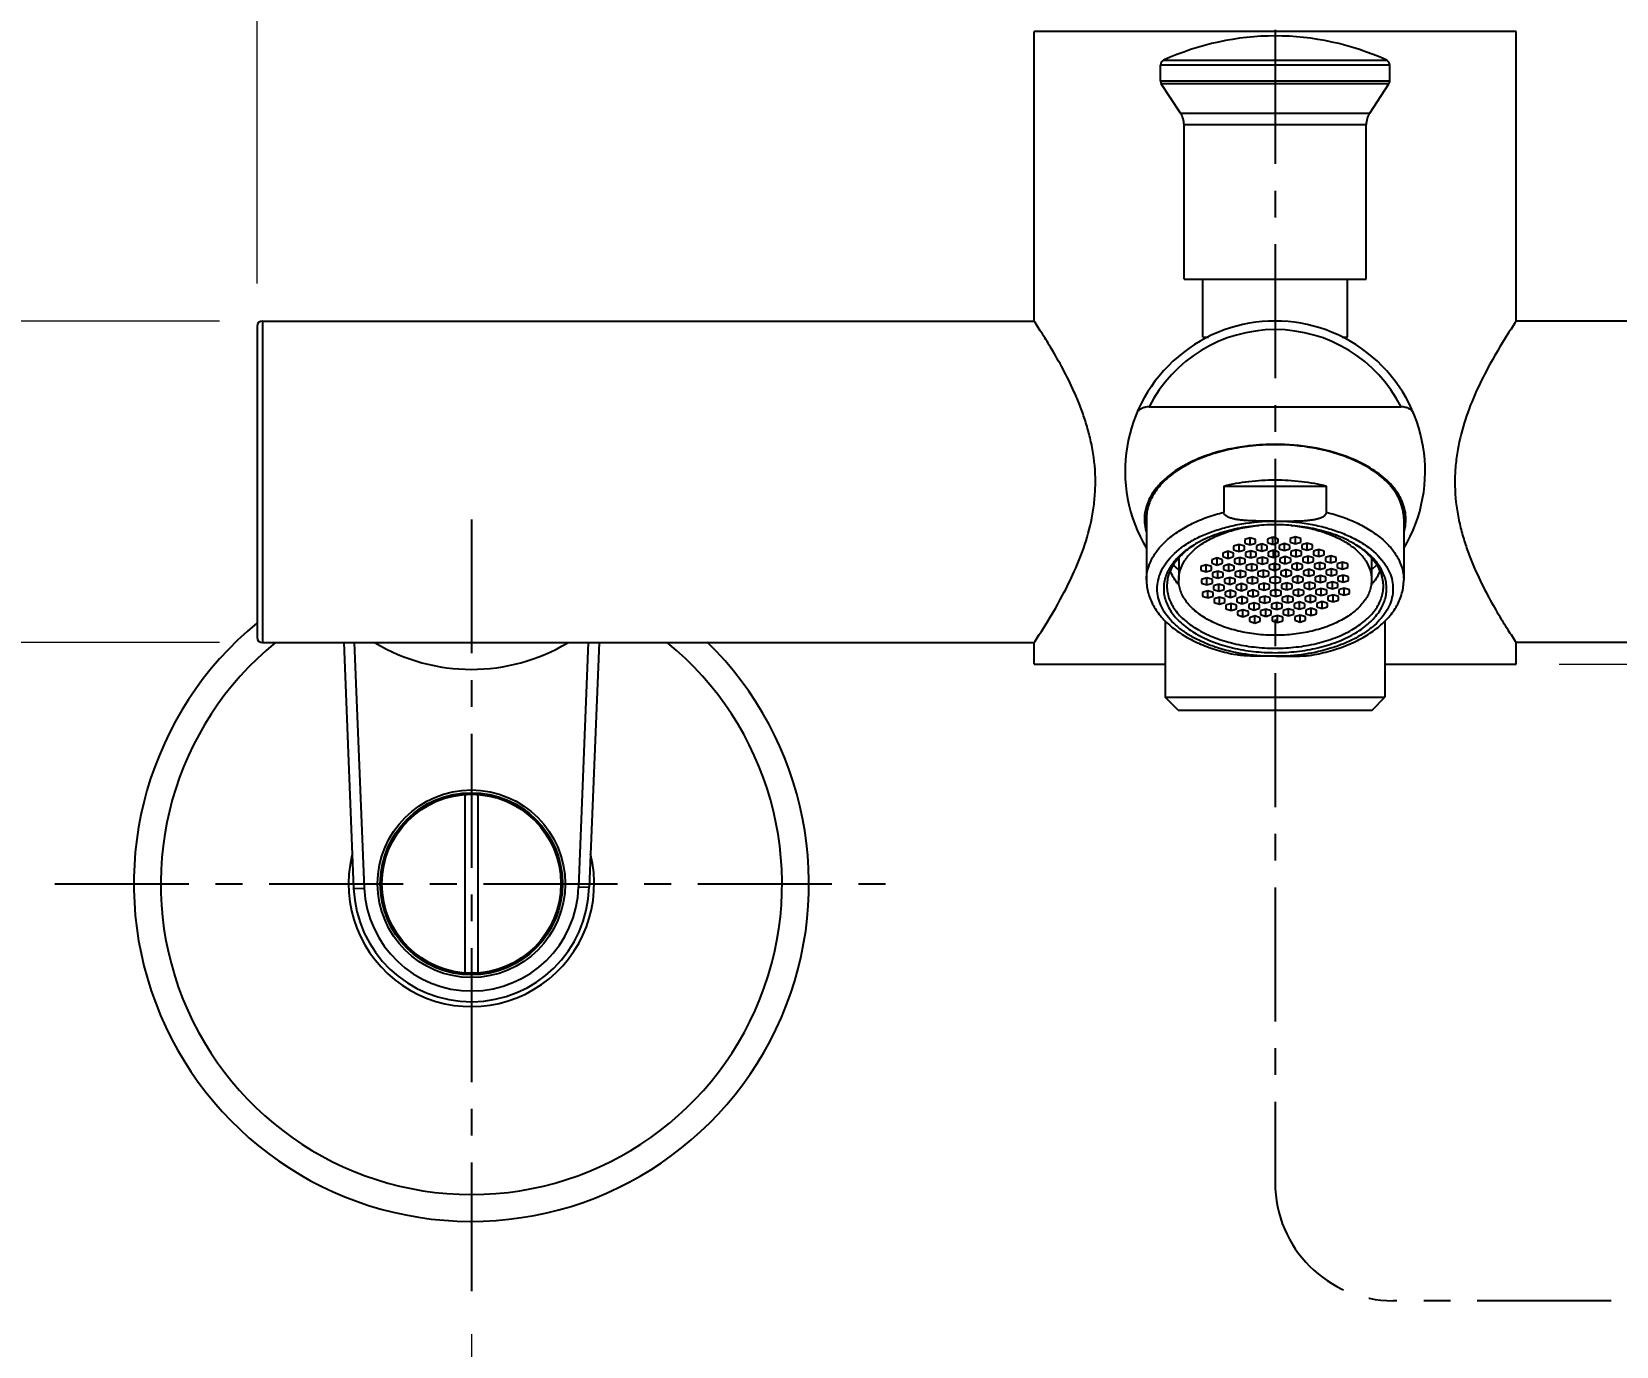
# Model space of a CAD drawing. Extents: x 881 to 2009, y 679 to 1506.
# Drawn here: x 1060.5 to 1208.3, y 851.2 to 973.9 of the extents above; entities that cross this region are included whole.
import ezdxf

# ---------------------------------------------------------------- set-up
doc = ezdxf.new("R2010")
doc.units = 0
doc.header["$LTSCALE"] = 10
doc.header["$MEASUREMENT"] = 0
doc.header["$PDMODE"] = 3
doc.header["$PDSIZE"] = -10
doc.linetypes.add('CENTER', pattern=[2, 1.25, -0.25, 0.25, -0.25])
doc.layers.get('0').update_dxf_attribs({"linetype": 'CONTINUOUS'})
doc.layers.get('DEFPOINTS').update_dxf_attribs({"linetype": 'CONTINUOUS'})
doc.layers.add('DEFAULT_1', color=7, linetype='CENTER')
doc.styles.add('Daelim Dimension', font='H2GTRE.TTF')
doc.dimstyles.new('DEFAULT', dxfattribs={"dimscale": 2, "dimtxt": 2, "dimasz": 2, "dimexe": 0, "dimexo": 2, "dimgap": 1, "dimtad": 1, "dimdec": 1, "dimzin": 9, "dimdsep": 46, "dimtxsty": 'Daelim Dimension', "dimcen": 0.5, "dimclrd": 252, "dimclre": 252, "dimclrt": 3, "dimadec": 1, "dimazin": 0, "dimtfac": 1, "dimtdec": 1, "dimtix": 1, "dimtmove": 0, "dimatfit": 3, "dimfxl": 1, "dimtolj": 1, "dimtzin": 1, "dimlwd": 9, "dimlwe": 9, "dimarcsym": 0})

# ---------------------------------------------------------------- blocks, each defined once
blk = doc.blocks.new('*D48')
at = {"color": 5, "lineweight": 9, "ltscale": 0.5, "transparency": 16777216}
for p, q in [((1081.51, 950.4), (1081.51, 1093.13)), ((1271.51, 935.9), (1271.51, 1093.13)), ((1085.51, 1091.13), (1267.51, 1091.13))]:
    blk.add_line(p, q, dxfattribs=at)
at = {"color": 5, "ltscale": 0.5, "transparency": 16777216}
for points in [[(1085.51, 1091.79), (1085.51, 1090.46), (1081.51, 1091.13)], [(1267.51, 1091.79), (1267.51, 1090.46), (1271.51, 1091.13)]]:
    blk.add_solid(points, dxfattribs=at)
at = {"layer": 'DEFPOINTS', "color": 0, "ltscale": 0.5, "transparency": 16777216}
for p in [(1271.51, 1091.13), (1081.51, 946.4), (1271.51, 931.9)]:
    blk.add_point(p, dxfattribs=at)
at = {"color": 7, "ltscale": 0.5, "transparency": 16777216, "insert": (1176.51, 1103.59), "char_height": 10, "attachment_point": 2, "style": 'Daelim Dimension'}
blk.add_mtext('\\A1;190', dxfattribs=at)
blk = doc.blocks.new('*D39')
at = {"color": 5, "lineweight": 9, "ltscale": 0.5, "transparency": 16777216}
for p, q in [((1078.01, 946.9), (1025.63, 946.9)), ((1027.63, 920.9), (1027.63, 942.9)), ((1078.01, 916.9), (1025.63, 916.9))]:
    blk.add_line(p, q, dxfattribs=at)
at = {"color": 5, "ltscale": 0.5, "transparency": 16777216}
for points in [[(1026.96, 942.9), (1028.3, 942.9), (1027.63, 946.9)], [(1026.96, 920.9), (1028.3, 920.9), (1027.63, 916.9)]]:
    blk.add_solid(points, dxfattribs=at)
at = {"layer": 'DEFPOINTS', "color": 0, "ltscale": 0.5, "transparency": 16777216}
for p in [(1027.63, 946.9), (1082.01, 946.9), (1082.01, 916.9)]:
    blk.add_point(p, dxfattribs=at)
at = {"color": 7, "ltscale": 0.5, "transparency": 16777216, "insert": (1015.03, 931.9), "char_height": 10, "attachment_point": 2, "rotation": 90, "style": 'Daelim Dimension'}
blk.add_mtext('\\A1;%%c30', dxfattribs=at)
blk = doc.blocks.new('*D40')
at = {"color": 5, "lineweight": 9, "ltscale": 0.5, "transparency": 16777216}
for p, q in [((1101.51, 852.38), (1101.51, 806.57)), ((1251.51, 853.17), (1251.51, 806.57)), ((1105.51, 808.57), (1247.51, 808.57))]:
    blk.add_line(p, q, dxfattribs=at)
at = {"color": 5, "ltscale": 0.5, "transparency": 16777216}
for points in [[(1105.51, 809.24), (1105.51, 807.9), (1101.51, 808.57)], [(1247.51, 809.24), (1247.51, 807.9), (1251.51, 808.57)]]:
    blk.add_solid(points, dxfattribs=at)
at = {"layer": 'DEFPOINTS', "color": 0, "ltscale": 0.5, "transparency": 16777216}
for p in [(1101.51, 856.38), (1251.51, 857.17), (1251.51, 808.57)]:
    blk.add_point(p, dxfattribs=at)
at = {"color": 7, "ltscale": 0.5, "transparency": 16777216, "insert": (1176.51, 821.02), "char_height": 10, "attachment_point": 2, "style": 'Daelim Dimension'}
blk.add_mtext('\\A1;150~200', dxfattribs=at)
blk = doc.blocks.new('*D45')
at = {"color": 5, "lineweight": 9, "ltscale": 0.5, "transparency": 16777216}
for p, q in [((1202.01, 1006.2), (1240.46, 1006.2)), ((1238.46, 1002.2), (1238.46, 918.9)), ((1203.01, 914.9), (1240.46, 914.9))]:
    blk.add_line(p, q, dxfattribs=at)
at = {"color": 5, "ltscale": 0.5, "transparency": 16777216}
for points in [[(1237.79, 1002.2), (1239.12, 1002.2), (1238.46, 1006.2)], [(1237.79, 918.9), (1239.12, 918.9), (1238.46, 914.9)]]:
    blk.add_solid(points, dxfattribs=at)
at = {"layer": 'DEFPOINTS', "color": 0, "ltscale": 0.5, "transparency": 16777216}
for p in [(1198.01, 1006.2), (1199.01, 914.9), (1238.46, 914.9)]:
    blk.add_point(p, dxfattribs=at)
at = {"color": 7, "ltscale": 0.5, "transparency": 16777216, "insert": (1226.04, 970.34), "char_height": 10, "attachment_point": 2, "rotation": 90, "style": 'Daelim Dimension'}
blk.add_mtext('\\A1;91', dxfattribs=at)

msp = doc.modelspace()

# ---------------------------------------------------------------- linework, layer by layer
at = {"linetype": 'Continuous'}
for p, q in [((1154.01, 946.9), (1154.01, 973.9)), ((1199.01, 973.9), (1154.01, 973.9)), ((1199.01, 946.9), (1199.01, 973.9)), ((1165.81, 969.31), (1165.81, 970.77)), ((1187.21, 970.77), (1165.81, 970.77)), ((1166.1, 971.23), (1186.92, 971.23)), ((1187.21, 969.31), (1187.21, 970.77)), ((1165.81, 969.31), (1187.21, 969.31)), ((1167.68, 966.29), (1165.89, 969.04)), ((1187.13, 969.04), (1165.89, 969.04)), ((1185.34, 966.29), (1187.13, 969.04)), ((1167.68, 966.29), (1185.34, 966.29)), ((1168.01, 950.8), (1168.01, 965.2)), ((1185.01, 965.2), (1168.01, 965.2)), ((1185.01, 950.8), (1185.01, 965.2)), ((1168.01, 950.8), (1185.01, 950.8)), ((1169.76, 945.4), (1169.76, 950.8)), ((1183.26, 945.4), (1183.26, 950.8)), ((1081.51, 946.4), (1081.51, 917.4)), ((1082.01, 946.9), (1082.01, 916.9)), ((1082.01, 946.9), (1154.01, 946.9)), ((1271.01, 946.9), (1199.01, 946.9)), ((1169.76, 945.4), (1170.29, 945.4)), ((1182.77, 945.4), (1183.26, 945.4)), ((1164.75, 938.9), (1188.27, 938.9)), ((1171.71, 931.51), (1181.31, 931.51)), ((1171.71, 931.51), (1171.71, 929.06)), ((1181.31, 929.06), (1181.31, 931.51)), ((1164.51, 928.48), (1164.51, 922.75)), ((1176.46, 928.24), (1176.51, 928.24)), ((1188.51, 928.48), (1188.51, 922.75)), ((1173.14, 926.05), (1172.64, 925.89)), ((1172.64, 925.89), (1172.64, 925.56)), ((1173.64, 925.89), (1173.14, 926.05)), ((1173.14, 925.39), (1173.14, 926.05)), ((1173.64, 925.56), (1173.64, 925.89)), ((1174.17, 926.68), (1173.67, 926.52)), ((1173.67, 926.52), (1173.67, 926.19)), ((1173.67, 926.19), (1174.17, 926.02)), ((1174.67, 926.52), (1174.17, 926.68)), ((1174.17, 926.02), (1174.17, 926.68)), ((1174.17, 926.02), (1174.67, 926.19)), ((1174.67, 926.19), (1174.67, 926.52)), ((1175.26, 926.1), (1174.76, 925.93)), ((1174.76, 925.93), (1174.76, 925.6)), ((1175.76, 925.93), (1175.26, 926.1)), ((1175.26, 925.43), (1175.26, 926.1)), ((1175.76, 925.6), (1175.76, 925.93)), ((1176.29, 926.73), (1175.79, 926.56)), ((1175.79, 926.56), (1175.79, 926.23)), ((1175.79, 926.23), (1176.29, 926.06)), ((1176.79, 926.56), (1176.29, 926.73)), ((1176.29, 926.06), (1176.29, 926.73)), ((1176.29, 926.06), (1176.79, 926.23)), ((1176.79, 926.23), (1176.79, 926.56)), ((1177.38, 926.14), (1176.88, 925.97)), ((1176.88, 925.97), (1176.88, 925.64)), ((1177.88, 925.97), (1177.38, 926.14)), ((1177.38, 925.48), (1177.38, 926.14)), ((1177.88, 925.64), (1177.88, 925.97)), ((1178.41, 926.77), (1177.91, 926.6)), ((1177.91, 926.6), (1177.91, 926.27)), ((1177.91, 926.27), (1178.41, 926.11)), ((1178.91, 926.6), (1178.41, 926.77)), ((1178.41, 926.11), (1178.41, 926.77)), ((1178.41, 926.11), (1178.91, 926.27)), ((1178.91, 926.27), (1178.91, 926.6)), ((1179.5, 926.18), (1179, 926.02)), ((1179, 926.02), (1179, 925.68)), ((1179, 925.68), (1179.5, 925.52)), ((1180, 926.02), (1179.5, 926.18)), ((1179.5, 925.52), (1179.5, 926.18)), ((1179.5, 925.52), (1180, 925.68)), ((1180, 925.68), (1180, 926.02)), ((1167.51, 924.78), (1167.51, 922.75)), ((1171.1, 924.8), (1170.6, 924.63)), ((1170.6, 924.63), (1170.6, 924.3)), ((1170.6, 924.3), (1171.1, 924.13)), ((1171.6, 924.63), (1171.1, 924.8)), ((1171.1, 924.13), (1171.1, 924.8)), ((1171.1, 924.13), (1171.6, 924.3)), ((1171.6, 924.3), (1171.6, 924.63)), ((1172.12, 925.42), (1171.62, 925.26)), ((1171.62, 925.26), (1171.62, 924.93)), ((1171.62, 924.93), (1172.12, 924.76)), ((1172.2, 924.21), (1171.7, 924.04)), ((1172.62, 925.26), (1172.12, 925.42)), ((1172.12, 924.76), (1172.12, 925.42)), ((1172.12, 924.76), (1172.62, 924.93)), ((1172.7, 924.04), (1172.2, 924.21)), ((1172.2, 923.55), (1172.2, 924.21)), ((1172.62, 924.93), (1172.62, 925.26)), ((1172.64, 925.56), (1173.14, 925.39)), ((1173.22, 924.84), (1172.72, 924.67)), ((1172.72, 924.67), (1172.72, 924.34)), ((1172.72, 924.34), (1173.22, 924.18)), ((1173.14, 925.39), (1173.64, 925.56)), ((1173.72, 924.67), (1173.22, 924.84)), ((1173.22, 924.18), (1173.22, 924.84)), ((1173.22, 924.18), (1173.72, 924.34)), ((1173.72, 924.34), (1173.72, 924.67)), ((1174.24, 925.47), (1173.74, 925.3)), ((1173.74, 925.3), (1173.74, 924.97)), ((1173.74, 924.97), (1174.24, 924.8)), ((1174.32, 924.25), (1173.82, 924.09)), ((1174.74, 925.3), (1174.24, 925.47)), ((1174.24, 924.8), (1174.24, 925.47)), ((1174.24, 924.8), (1174.74, 924.97)), ((1174.82, 924.09), (1174.32, 924.25)), ((1174.32, 923.59), (1174.32, 924.25)), ((1174.74, 924.97), (1174.74, 925.3)), ((1174.76, 925.6), (1175.26, 925.43)), ((1175.34, 924.88), (1174.84, 924.71)), ((1174.84, 924.71), (1174.84, 924.38)), ((1174.84, 924.38), (1175.34, 924.22)), ((1175.26, 925.43), (1175.76, 925.6)), ((1175.84, 924.71), (1175.34, 924.88)), ((1175.34, 924.22), (1175.34, 924.88)), ((1175.34, 924.22), (1175.84, 924.38)), ((1175.84, 924.38), (1175.84, 924.71)), ((1176.36, 925.51), (1175.86, 925.34)), ((1175.86, 925.34), (1175.86, 925.01)), ((1175.86, 925.01), (1176.36, 924.85)), ((1176.44, 924.29), (1175.94, 924.13)), ((1176.86, 925.34), (1176.36, 925.51)), ((1176.36, 924.85), (1176.36, 925.51)), ((1176.36, 924.85), (1176.86, 925.01)), ((1176.94, 924.13), (1176.44, 924.29)), ((1176.44, 923.63), (1176.44, 924.29)), ((1176.86, 925.01), (1176.86, 925.34)), ((1176.88, 925.64), (1177.38, 925.48)), ((1177.46, 924.92), (1176.96, 924.76)), ((1176.96, 924.76), (1176.96, 924.43)), ((1176.96, 924.43), (1177.46, 924.26)), ((1177.38, 925.48), (1177.88, 925.64)), ((1177.96, 924.76), (1177.46, 924.92)), ((1177.46, 924.26), (1177.46, 924.92)), ((1177.46, 924.26), (1177.96, 924.43)), ((1177.96, 924.43), (1177.96, 924.76)), ((1178.48, 925.55), (1177.98, 925.39)), ((1177.98, 925.39), (1177.98, 925.06)), ((1177.98, 925.06), (1178.48, 924.89)), ((1178.56, 924.34), (1178.06, 924.17)), ((1178.98, 925.39), (1178.48, 925.55)), ((1178.48, 924.89), (1178.48, 925.55)), ((1178.48, 924.89), (1178.98, 925.06)), ((1179.06, 924.17), (1178.56, 924.34)), ((1178.56, 923.67), (1178.56, 924.34)), ((1178.98, 925.06), (1178.98, 925.39)), ((1179.58, 924.97), (1179.08, 924.8)), ((1179.08, 924.8), (1179.08, 924.47)), ((1179.08, 924.47), (1179.58, 924.3)), ((1180.08, 924.8), (1179.58, 924.97)), ((1179.58, 924.3), (1179.58, 924.97)), ((1179.58, 924.3), (1180.08, 924.47)), ((1180.08, 924.47), (1180.08, 924.8)), ((1180.6, 925.59), (1180.1, 925.43)), ((1180.1, 925.43), (1180.1, 925.1)), ((1180.1, 925.1), (1180.6, 924.93)), ((1180.68, 924.38), (1180.18, 924.21)), ((1180.18, 924.21), (1180.18, 923.88)), ((1181.1, 925.43), (1180.6, 925.59)), ((1180.6, 924.93), (1180.6, 925.59)), ((1180.6, 924.93), (1181.1, 925.1)), ((1181.18, 924.21), (1180.68, 924.38)), ((1180.68, 923.72), (1180.68, 924.38)), ((1181.1, 925.1), (1181.1, 925.43)), ((1181.18, 923.88), (1181.18, 924.21)), ((1181.7, 925.01), (1181.2, 924.84)), ((1181.2, 924.84), (1181.2, 924.51)), ((1181.2, 924.51), (1181.7, 924.35)), ((1182.2, 924.84), (1181.7, 925.01)), ((1181.7, 924.35), (1181.7, 925.01)), ((1181.7, 924.35), (1182.2, 924.51)), ((1182.2, 924.51), (1182.2, 924.84)), ((1182.8, 924.42), (1182.3, 924.26)), ((1182.3, 924.26), (1182.3, 923.92)), ((1183.3, 924.26), (1182.8, 924.42)), ((1182.8, 923.76), (1182.8, 924.42)), ((1183.3, 923.92), (1183.3, 924.26)), ((1185.51, 924.78), (1185.51, 922.75)), ((1167.51, 923.69), (1167.04, 924.14)), ((1170.08, 924.17), (1169.58, 924)), ((1169.58, 924), (1169.58, 923.67)), ((1169.58, 923.67), (1170.08, 923.5)), ((1170.15, 922.95), (1169.65, 922.78)), ((1169.65, 922.78), (1169.65, 922.45)), ((1170.58, 924), (1170.08, 924.17)), ((1170.08, 923.5), (1170.08, 924.17)), ((1170.08, 923.5), (1170.58, 923.67)), ((1170.65, 922.78), (1170.15, 922.95)), ((1170.15, 922.29), (1170.15, 922.95)), ((1170.58, 923.67), (1170.58, 924)), ((1170.65, 922.45), (1170.65, 922.78)), ((1171.17, 923.58), (1170.67, 923.41)), ((1170.67, 923.41), (1170.67, 923.08)), ((1170.67, 923.08), (1171.17, 922.92)), ((1171.67, 923.41), (1171.17, 923.58)), ((1171.17, 922.92), (1171.17, 923.58)), ((1171.17, 922.92), (1171.67, 923.08)), ((1171.67, 923.08), (1171.67, 923.41)), ((1171.7, 924.04), (1171.7, 923.71)), ((1171.7, 923.71), (1172.2, 923.55)), ((1172.27, 922.99), (1171.77, 922.83)), ((1171.77, 922.83), (1171.77, 922.5)), ((1172.2, 923.55), (1172.7, 923.71)), ((1172.77, 922.83), (1172.27, 922.99)), ((1172.27, 922.33), (1172.27, 922.99)), ((1172.7, 923.71), (1172.7, 924.04)), ((1172.77, 922.5), (1172.77, 922.83)), ((1173.29, 923.62), (1172.79, 923.46)), ((1172.79, 923.46), (1172.79, 923.13)), ((1172.79, 923.13), (1173.29, 922.96)), ((1173.79, 923.46), (1173.29, 923.62)), ((1173.29, 922.96), (1173.29, 923.62)), ((1173.29, 922.96), (1173.79, 923.13)), ((1173.79, 923.13), (1173.79, 923.46)), ((1173.82, 924.09), (1173.82, 923.75)), ((1173.82, 923.75), (1174.32, 923.59)), ((1174.39, 923.04), (1173.89, 922.87)), ((1173.89, 922.87), (1173.89, 922.54)), ((1174.32, 923.59), (1174.82, 923.75)), ((1174.89, 922.87), (1174.39, 923.04)), ((1174.39, 922.37), (1174.39, 923.04)), ((1174.82, 923.75), (1174.82, 924.09)), ((1174.89, 922.54), (1174.89, 922.87)), ((1175.41, 923.66), (1174.91, 923.5)), ((1174.91, 923.5), (1174.91, 923.17)), ((1174.91, 923.17), (1175.41, 923)), ((1175.91, 923.5), (1175.41, 923.66)), ((1175.41, 923), (1175.41, 923.66)), ((1175.41, 923), (1175.91, 923.17)), ((1175.91, 923.17), (1175.91, 923.5)), ((1175.94, 924.13), (1175.94, 923.8)), ((1175.94, 923.8), (1176.44, 923.63)), ((1176.51, 923.08), (1176.01, 922.91)), ((1176.01, 922.91), (1176.01, 922.58)), ((1176.44, 923.63), (1176.94, 923.8)), ((1177.01, 922.91), (1176.51, 923.08)), ((1176.51, 923.08), (1176.51, 922.42)), ((1176.94, 923.8), (1176.94, 924.13)), ((1177.01, 922.58), (1177.01, 922.91)), ((1177.53, 923.71), (1177.03, 923.54)), ((1177.03, 923.54), (1177.03, 923.21)), ((1177.03, 923.21), (1177.53, 923.04)), ((1178.03, 923.54), (1177.53, 923.71)), ((1177.53, 923.04), (1177.53, 923.71)), ((1177.53, 923.04), (1178.03, 923.21)), ((1178.03, 923.21), (1178.03, 923.54)), ((1178.06, 924.17), (1178.06, 923.84)), ((1178.06, 923.84), (1178.56, 923.67)), ((1178.63, 923.12), (1178.13, 922.95)), ((1178.13, 922.95), (1178.13, 922.62)), ((1178.56, 923.67), (1179.06, 923.84)), ((1179.13, 922.95), (1178.63, 923.12)), ((1178.63, 922.46), (1178.63, 923.12)), ((1179.06, 923.84), (1179.06, 924.17)), ((1179.13, 922.62), (1179.13, 922.95)), ((1179.65, 923.75), (1179.15, 923.58)), ((1179.15, 923.58), (1179.15, 923.25)), ((1179.15, 923.25), (1179.65, 923.09)), ((1180.15, 923.58), (1179.65, 923.75)), ((1179.65, 923.09), (1179.65, 923.75)), ((1179.65, 923.09), (1180.15, 923.25)), ((1180.15, 923.25), (1180.15, 923.58)), ((1180.18, 923.88), (1180.68, 923.72)), ((1180.75, 923.16), (1180.25, 923)), ((1180.25, 923), (1180.25, 922.67)), ((1180.68, 923.72), (1181.18, 923.88)), ((1181.25, 923), (1180.75, 923.16)), ((1180.75, 922.5), (1180.75, 923.16)), ((1181.25, 922.67), (1181.25, 923)), ((1181.77, 923.79), (1181.27, 923.63)), ((1181.27, 923.63), (1181.27, 923.29)), ((1181.27, 923.29), (1181.77, 923.13)), ((1182.27, 923.63), (1181.77, 923.79)), ((1181.77, 923.13), (1181.77, 923.79)), ((1181.77, 923.13), (1182.27, 923.29)), ((1182.27, 923.29), (1182.27, 923.63)), ((1182.3, 923.92), (1182.8, 923.76)), ((1182.87, 923.2), (1182.37, 923.04)), ((1182.37, 923.04), (1182.37, 922.71)), ((1182.37, 922.71), (1182.87, 922.54)), ((1182.8, 923.76), (1183.3, 923.92)), ((1183.37, 923.04), (1182.87, 923.2)), ((1182.87, 922.54), (1182.87, 923.2)), ((1182.87, 922.54), (1183.37, 922.71)), ((1183.37, 922.71), (1183.37, 923.04)), ((1185.98, 924.14), (1185.51, 923.69)), ((1167.38, 922.45), (1167.56, 922.35)), ((1169.65, 922.45), (1170.15, 922.29)), ((1170.22, 921.73), (1169.72, 921.57)), ((1169.72, 921.57), (1169.72, 921.24)), ((1169.72, 921.24), (1170.22, 921.07)), ((1170.15, 922.29), (1170.65, 922.45)), ((1170.72, 921.57), (1170.22, 921.73)), ((1170.22, 921.07), (1170.22, 921.73)), ((1170.22, 921.07), (1170.72, 921.24)), ((1170.72, 921.24), (1170.72, 921.57)), ((1171.25, 922.36), (1170.75, 922.2)), ((1170.75, 922.2), (1170.75, 921.87)), ((1170.75, 921.87), (1171.25, 921.7)), ((1171.75, 922.2), (1171.25, 922.36)), ((1171.25, 921.7), (1171.25, 922.36)), ((1171.25, 921.7), (1171.75, 921.87)), ((1171.75, 921.87), (1171.75, 922.2)), ((1171.77, 922.5), (1172.27, 922.33)), ((1172.34, 921.78), (1171.84, 921.61)), ((1171.84, 921.61), (1171.84, 921.28)), ((1171.84, 921.28), (1172.34, 921.11)), ((1172.27, 922.33), (1172.77, 922.5)), ((1172.84, 921.61), (1172.34, 921.78)), ((1172.34, 921.11), (1172.34, 921.78)), ((1172.34, 921.11), (1172.84, 921.28)), ((1172.84, 921.28), (1172.84, 921.61)), ((1173.37, 922.41), (1172.87, 922.24)), ((1172.87, 922.24), (1172.87, 921.91)), ((1172.87, 921.91), (1173.37, 921.74)), ((1173.87, 922.24), (1173.37, 922.41)), ((1173.37, 921.74), (1173.37, 922.41)), ((1173.37, 921.74), (1173.87, 921.91)), ((1173.87, 921.91), (1173.87, 922.24)), ((1173.89, 922.54), (1174.39, 922.37)), ((1174.46, 921.82), (1173.96, 921.65)), ((1173.96, 921.65), (1173.96, 921.32)), ((1173.96, 921.32), (1174.46, 921.16)), ((1174.39, 922.37), (1174.89, 922.54)), ((1174.96, 921.65), (1174.46, 921.82)), ((1174.46, 921.16), (1174.46, 921.82)), ((1174.46, 921.16), (1174.96, 921.32)), ((1174.96, 921.32), (1174.96, 921.65)), ((1175.49, 922.45), (1174.99, 922.28)), ((1174.99, 922.28), (1174.99, 921.95)), ((1174.99, 921.95), (1175.49, 921.79)), ((1175.56, 921.23), (1175.06, 921.07)), ((1175.99, 922.28), (1175.49, 922.45)), ((1175.49, 921.79), (1175.49, 922.45)), ((1175.49, 921.79), (1175.99, 921.95)), ((1176.06, 921.07), (1175.56, 921.23)), ((1175.56, 920.57), (1175.56, 921.23)), ((1175.99, 921.95), (1175.99, 922.28)), ((1176.01, 922.58), (1176.51, 922.42)), ((1176.58, 921.86), (1176.08, 921.7)), ((1176.08, 921.7), (1176.08, 921.36)), ((1176.08, 921.36), (1176.58, 921.2)), ((1176.51, 922.42), (1177.01, 922.58)), ((1177.08, 921.7), (1176.58, 921.86)), ((1176.58, 921.2), (1176.58, 921.86)), ((1176.58, 921.2), (1177.08, 921.36)), ((1177.08, 921.36), (1177.08, 921.7)), ((1177.61, 922.49), (1177.11, 922.33)), ((1177.11, 922.33), (1177.11, 921.99)), ((1177.11, 921.99), (1177.61, 921.83)), ((1177.68, 921.27), (1177.18, 921.11)), ((1178.11, 922.33), (1177.61, 922.49)), ((1177.61, 921.83), (1177.61, 922.49)), ((1177.61, 921.83), (1178.11, 921.99)), ((1178.18, 921.11), (1177.68, 921.27)), ((1177.68, 920.61), (1177.68, 921.27)), ((1178.11, 921.99), (1178.11, 922.33)), ((1178.13, 922.62), (1178.63, 922.46)), ((1178.7, 921.9), (1178.2, 921.74)), ((1178.2, 921.74), (1178.2, 921.41)), ((1178.2, 921.41), (1178.7, 921.24)), ((1178.63, 922.46), (1179.13, 922.62)), ((1179.2, 921.74), (1178.7, 921.9)), ((1178.7, 921.24), (1178.7, 921.9)), ((1178.7, 921.24), (1179.2, 921.41)), ((1179.2, 921.41), (1179.2, 921.74)), ((1179.73, 922.53), (1179.23, 922.37)), ((1179.23, 922.37), (1179.23, 922.04)), ((1179.23, 922.04), (1179.73, 921.87)), ((1179.8, 921.32), (1179.3, 921.15)), ((1180.23, 922.37), (1179.73, 922.53)), ((1179.73, 921.87), (1179.73, 922.53)), ((1179.73, 921.87), (1180.23, 922.04)), ((1180.3, 921.15), (1179.8, 921.32)), ((1179.8, 920.65), (1179.8, 921.32)), ((1180.23, 922.04), (1180.23, 922.37)), ((1180.25, 922.67), (1180.75, 922.5)), ((1180.82, 921.95), (1180.32, 921.78)), ((1180.32, 921.78), (1180.32, 921.45)), ((1180.32, 921.45), (1180.82, 921.28)), ((1180.75, 922.5), (1181.25, 922.67)), ((1181.32, 921.78), (1180.82, 921.95)), ((1180.82, 921.28), (1180.82, 921.95)), ((1180.82, 921.28), (1181.32, 921.45)), ((1181.32, 921.45), (1181.32, 921.78)), ((1181.85, 922.58), (1181.35, 922.41)), ((1181.35, 922.41), (1181.35, 922.08)), ((1181.35, 922.08), (1181.85, 921.91)), ((1181.92, 921.36), (1181.42, 921.19)), ((1182.35, 922.41), (1181.85, 922.58)), ((1181.85, 921.91), (1181.85, 922.58)), ((1181.85, 921.91), (1182.35, 922.08)), ((1182.42, 921.19), (1181.92, 921.36)), ((1181.92, 920.7), (1181.92, 921.36)), ((1182.35, 922.08), (1182.35, 922.41)), ((1182.94, 921.99), (1182.44, 921.82)), ((1182.44, 921.82), (1182.44, 921.49)), ((1182.44, 921.49), (1182.94, 921.33)), ((1183.44, 921.82), (1182.94, 921.99)), ((1182.94, 921.33), (1182.94, 921.99)), ((1182.94, 921.33), (1183.44, 921.49)), ((1183.44, 921.49), (1183.44, 921.82)), ((1185.46, 922.35), (1185.64, 922.45)), ((1171.32, 921.15), (1170.82, 920.98)), ((1170.82, 920.98), (1170.82, 920.65)), ((1170.82, 920.65), (1171.32, 920.49)), ((1171.82, 920.98), (1171.32, 921.15)), ((1171.32, 920.49), (1171.32, 921.15)), ((1171.32, 920.49), (1171.82, 920.65)), ((1171.82, 920.65), (1171.82, 920.98)), ((1172.42, 920.56), (1171.92, 920.39)), ((1171.92, 920.39), (1171.92, 920.06)), ((1171.92, 920.06), (1172.42, 919.9)), ((1172.92, 920.39), (1172.42, 920.56)), ((1172.42, 919.9), (1172.42, 920.56)), ((1172.42, 919.9), (1172.92, 920.06)), ((1172.92, 920.06), (1172.92, 920.39)), ((1173.44, 921.19), (1172.94, 921.02)), ((1172.94, 921.02), (1172.94, 920.69)), ((1172.94, 920.69), (1173.44, 920.53)), ((1173.51, 919.97), (1173.01, 919.81)), ((1173.01, 919.81), (1173.01, 919.48)), ((1173.94, 921.02), (1173.44, 921.19)), ((1173.44, 920.53), (1173.44, 921.19)), ((1173.44, 920.53), (1173.94, 920.69)), ((1174.01, 919.81), (1173.51, 919.97)), ((1173.51, 919.31), (1173.51, 919.97)), ((1173.94, 920.69), (1173.94, 921.02)), ((1174.01, 919.48), (1174.01, 919.81)), ((1174.54, 920.6), (1174.04, 920.44)), ((1174.04, 920.44), (1174.04, 920.11)), ((1174.04, 920.11), (1174.54, 919.94)), ((1175.04, 920.44), (1174.54, 920.6)), ((1174.54, 919.94), (1174.54, 920.6)), ((1174.54, 919.94), (1175.04, 920.11)), ((1175.04, 920.11), (1175.04, 920.44)), ((1175.06, 921.07), (1175.06, 920.74)), ((1175.06, 920.74), (1175.56, 920.57)), ((1175.63, 920.02), (1175.13, 919.85)), ((1175.13, 919.85), (1175.13, 919.52)), ((1175.56, 920.57), (1176.06, 920.74)), ((1176.13, 919.85), (1175.63, 920.02)), ((1175.63, 919.35), (1175.63, 920.02)), ((1176.06, 920.74), (1176.06, 921.07)), ((1176.13, 919.52), (1176.13, 919.85)), ((1176.66, 920.65), (1176.16, 920.48)), ((1176.16, 920.48), (1176.16, 920.15)), ((1176.16, 920.15), (1176.66, 919.98)), ((1177.16, 920.48), (1176.66, 920.65)), ((1176.66, 919.98), (1176.66, 920.65)), ((1176.66, 919.98), (1177.16, 920.15)), ((1177.16, 920.15), (1177.16, 920.48)), ((1177.18, 921.11), (1177.18, 920.78)), ((1177.18, 920.78), (1177.68, 920.61)), ((1177.75, 920.06), (1177.25, 919.89)), ((1177.25, 919.89), (1177.25, 919.56)), ((1177.68, 920.61), (1178.18, 920.78)), ((1178.25, 919.89), (1177.75, 920.06)), ((1177.75, 919.4), (1177.75, 920.06)), ((1178.18, 920.78), (1178.18, 921.11)), ((1178.25, 919.56), (1178.25, 919.89)), ((1178.78, 920.69), (1178.28, 920.52)), ((1178.28, 920.52), (1178.28, 920.19)), ((1178.28, 920.19), (1178.78, 920.03)), ((1179.28, 920.52), (1178.78, 920.69)), ((1178.78, 920.03), (1178.78, 920.69)), ((1178.78, 920.03), (1179.28, 920.19)), ((1179.28, 920.19), (1179.28, 920.52)), ((1179.3, 921.15), (1179.3, 920.82)), ((1179.3, 920.82), (1179.8, 920.65)), ((1179.87, 920.1), (1179.37, 919.94)), ((1179.37, 919.94), (1179.37, 919.6)), ((1179.8, 920.65), (1180.3, 920.82)), ((1180.37, 919.94), (1179.87, 920.1)), ((1179.87, 919.44), (1179.87, 920.1)), ((1180.3, 920.82), (1180.3, 921.15)), ((1180.37, 919.6), (1180.37, 919.94)), ((1180.9, 920.73), (1180.4, 920.56)), ((1180.4, 920.56), (1180.4, 920.23)), ((1180.4, 920.23), (1180.9, 920.07)), ((1181.4, 920.56), (1180.9, 920.73)), ((1180.9, 920.07), (1180.9, 920.73)), ((1180.9, 920.07), (1181.4, 920.23)), ((1181.4, 920.23), (1181.4, 920.56)), ((1181.42, 921.19), (1181.42, 920.86)), ((1181.42, 920.86), (1181.92, 920.7)), ((1181.92, 920.7), (1182.42, 920.86)), ((1182.42, 920.86), (1182.42, 921.19)), ((1166.26, 918.92), (1166.26, 911.8)), ((1173.01, 919.48), (1173.51, 919.31)), ((1173.51, 919.31), (1174.01, 919.48)), ((1174.61, 919.39), (1174.11, 919.22)), ((1174.11, 919.22), (1174.11, 918.89)), ((1174.11, 918.89), (1174.61, 918.72)), ((1175.11, 919.22), (1174.61, 919.39)), ((1174.61, 918.72), (1174.61, 919.39)), ((1174.61, 918.72), (1175.11, 918.89)), ((1175.11, 918.89), (1175.11, 919.22)), ((1175.13, 919.52), (1175.63, 919.35)), ((1175.63, 919.35), (1176.13, 919.52)), ((1176.73, 919.43), (1176.23, 919.26)), ((1176.23, 919.26), (1176.23, 918.93)), ((1176.23, 918.93), (1176.73, 918.77)), ((1177.23, 919.26), (1176.73, 919.43)), ((1176.73, 918.77), (1176.73, 919.43)), ((1176.73, 918.77), (1177.23, 918.93)), ((1177.23, 918.93), (1177.23, 919.26)), ((1177.25, 919.56), (1177.75, 919.4)), ((1177.75, 919.4), (1178.25, 919.56)), ((1178.85, 919.47), (1178.35, 919.31)), ((1178.35, 919.31), (1178.35, 918.98)), ((1178.35, 918.98), (1178.85, 918.81)), ((1179.35, 919.31), (1178.85, 919.47)), ((1178.85, 918.81), (1178.85, 919.47)), ((1178.85, 918.81), (1179.35, 918.98)), ((1179.35, 918.98), (1179.35, 919.31)), ((1179.37, 919.6), (1179.87, 919.44)), ((1179.87, 919.44), (1180.37, 919.6)), ((1186.76, 918.92), (1186.76, 911.8)), ((1082.01, 916.9), (1154.01, 916.9)), ((1089.6, 916.9), (1090.52, 893.96)), ((1091.52, 894), (1090.6, 916.9)), ((1112.42, 916.9), (1111.51, 894.12)), ((1113.42, 916.9), (1112.51, 894.08)), ((1154.01, 914.9), (1154.01, 916.9)), ((1271.01, 916.9), (1199.01, 916.9)), ((1199.01, 914.9), (1199.01, 916.9)), ((1176.56, 915.62), (1176.51, 915.62)), ((1154.01, 914.9), (1166.26, 914.9)), ((1186.76, 914.9), (1199.01, 914.9)), ((1167.46, 910.6), (1166.26, 911.8)), ((1166.26, 911.8), (1186.76, 911.8)), ((1185.56, 910.6), (1186.76, 911.8)), ((1167.46, 910.6), (1185.56, 910.6)), ((1100.91, 902.72), (1100.91, 886.07)), ((1102.11, 902.72), (1102.11, 886.07)), ((1090.52, 893.96), (1091.52, 894)), ((1111.51, 894.12), (1112.51, 894.08))]:
    msp.add_line(p, q, dxfattribs=at)
for radius in [8.75, 8.5, 8.35]:
    msp.add_circle((1101.51, 894.4), radius, dxfattribs=at)
for centre, radius, start, end in [((1176.51, 948.5), 25, 65.3971, 114.6029), ((1166.31, 970.77), 0.5, 114.6029, 180), ((1186.71, 970.77), 0.5, 0, 65.3971), ((1166.31, 969.31), 0.5, 180, 213.1804), ((1186.71, 969.31), 0.5, 326.8196, 0), ((1166.01, 965.2), 2, 0, 33.1804), ((1187.01, 965.2), 2, 146.8196, 180), ((1082.01, 946.4), 0.5, 90, 180), ((1176.51, 932.9), 14, 329.004, 210.9961), ((1176.51, 932.9), 13.2, 27.0357, 152.9643), ((1176.44, 915.01), 20.38, 96.4099, 97.1594), ((1176.44, 915.32), 20.04, 96.5137, 97.2651), ((1176.51, 914.28), 21.11, 89.9963, 96.3736), ((1176.51, 914.61), 20.75, 89.9949, 96.4769), ((1177.93, 920.24), 14.97, 68.3369, 69.4561), ((1169.94, 929.36), 4.75, 149.6944, 153.9693), ((1183.13, 929.39), 4.69, 26.0113, 30.3389), ((1168.39, 928.39), 4.08, 168.0002, 179.95), ((1168.41, 929.23), 4.1, 185.8497, 190.9119), ((1168.49, 929.22), 3.98, 171.5508, 179.9745), ((1168.46, 929.22), 3.95, 180.0028, 183.5587), ((1184.53, 929.22), 3.98, 0.0246, 8.3372), ((1184.56, 929.22), 3.95, 356.4506, 359.9972), ((1184.66, 928.4), 4.05, 0.0145, 12.0509), ((1184.61, 929.23), 4.1, 349.0742, 354.1502), ((1168.47, 929.24), 4.17, 190.902, 191.2235), ((1168.56, 929.26), 4.25, 191.2398, 195.8815), ((1184.46, 929.26), 4.25, 344.1023, 348.7652), ((1184.55, 929.24), 4.17, 348.7818, 349.084), ((1182.03, 920.98), 5.73, 38.6528, 39.1831), ((1101.51, 894.4), 31.5, 129.4342, 45.7283), ((1101.51, 894.4), 28.99, 129.0672, 50.9506), ((1082.01, 917.4), 0.5, 180, 270), ((1101.51, 931.9), 17.5, 239.0864, 300.915), ((1101.51, 894.4), 11.46, 166.6339, 14.0136), ((1101.51, 894.4), 11, 182.284, 358.3637), ((1101.51, 894.4), 10, 182.2838, 358.3958)]:
    msp.add_arc(centre, radius, start, end, dxfattribs=at)
for points, knots in [([(1154.01, 916.9), (1154.27, 917.29), (1155.22, 918.74), (1156.51, 920.92), (1157.83, 923.59), (1158.83, 926.1), (1159.43, 928.41), (1159.69, 930.38), (1159.79, 932.4), (1159.6, 934.41), (1159.17, 936.35), (1158.77, 937.72), (1158.3, 939.03), (1157.63, 940.62), (1156.76, 942.38), (1155.74, 944.17), (1154.83, 945.64), (1154.27, 946.5), (1154.01, 946.9)], [0, 0, 0, 0, 0.043869, 0.158796, 0.234075, 0.317524, 0.40701, 0.453266, 0.5, 0.592899, 0.638276, 0.682428, 0.725047, 0.765881, 0.841154, 0.905683, 0.956114, 1, 1, 1, 1]), ([(1199.01, 946.9), (1198.75, 946.5), (1197.8, 945.06), (1196.5, 942.87), (1195.18, 940.2), (1194.19, 937.69), (1193.59, 935.38), (1193.33, 933.41), (1193.23, 931.39), (1193.42, 929.38), (1193.84, 927.45), (1194.25, 926.07), (1194.72, 924.76), (1195.39, 923.18), (1196.26, 921.42), (1197.28, 919.62), (1198.19, 918.15), (1198.75, 917.29), (1199.01, 916.9)], [0, 0, 0, 0, 0.043869, 0.158796, 0.234075, 0.317524, 0.40701, 0.453266, 0.5, 0.592899, 0.638276, 0.682428, 0.725047, 0.765881, 0.841154, 0.905683, 0.956114, 1, 1, 1, 1]), ([(1164.75, 938.9), (1164.62, 938.9), (1164.37, 938.86), (1164.03, 938.74), (1163.77, 938.57), (1163.64, 938.42), (1163.61, 938.34)], [0, 0, 0, 0, 0.296138, 0.56669, 0.802047, 1, 1, 1, 1]), ([(1189.41, 938.34), (1189.38, 938.42), (1189.25, 938.57), (1188.99, 938.74), (1188.65, 938.86), (1188.4, 938.9), (1188.27, 938.9)], [0, 0, 0, 0, 0.197953, 0.43331, 0.703862, 1, 1, 1, 1]), ([(1173.9, 935.23), (1172.72, 935.09), (1170.99, 934.72), (1168.87, 933.89), (1167.5, 933.16), (1166.34, 932.31), (1165.41, 931.37), (1164.74, 930.35), (1164.48, 929.61), (1164.4, 929.24)], [0, 0, 0, 0, 0.301643, 0.441989, 0.573024, 0.693834, 0.80436, 0.905638, 1, 1, 1, 1]), ([(1173.91, 935.2), (1173.26, 935.12), (1171.99, 934.89), (1170.19, 934.37), (1168.57, 933.68), (1167.16, 932.85), (1166.02, 931.89), (1165.16, 930.82), (1164.71, 929.85), (1164.54, 929.07), (1164.51, 928.67), (1164.51, 928.48)], [0, 0, 0, 0, 0.157387, 0.308019, 0.449517, 0.580165, 0.699185, 0.807079, 0.905975, 0.953322, 1, 1, 1, 1]), ([(1183.18, 934.26), (1182.15, 934.64), (1179.94, 935.21), (1177.67, 935.4), (1176.51, 935.4)], [0, 0, 0, 0, 0.485954, 1, 1, 1, 1]), ([(1183.43, 934.1), (1182.92, 934.31), (1181.83, 934.68), (1179.53, 935.21), (1177.72, 935.36), (1176.51, 935.36)], [0, 0, 0, 0, 0.236501, 0.484485, 1, 1, 1, 1]), ([(1188.51, 928.48), (1188.51, 928.76), (1188.45, 929.31), (1188.19, 930.13), (1187.76, 930.93), (1187.17, 931.68), (1186.43, 932.38), (1185.22, 933.28), (1184.17, 933.8), (1183.43, 934.1)], [0, 0, 0, 0, 0.102921, 0.208741, 0.319978, 0.438525, 0.565574, 0.70166, 1, 1, 1, 1]), ([(1188.62, 929.24), (1188.57, 929.49), (1188.41, 929.99), (1187.92, 930.97), (1186.95, 932.12), (1185.37, 933.28), (1184.13, 933.88), (1183.46, 934.15)], [0, 0, 0, 0, 0.102807, 0.210073, 0.443067, 0.706326, 1, 1, 1, 1]), ([(1171.71, 931.51), (1172.48, 931.71), (1174.08, 931.99), (1175.69, 932.09), (1176.51, 932.09)], [0, 0, 0, 0, 0.492912, 1, 1, 1, 1]), ([(1176.51, 932.09), (1177.33, 932.09), (1178.94, 931.99), (1180.53, 931.71), (1181.31, 931.51)], [0, 0, 0, 0, 0.507088, 1, 1, 1, 1]), ([(1165.38, 931.3), (1165.36, 931.25), (1165.29, 931.09), (1165.23, 930.92), (1165.19, 930.79)], [0, 0, 0, 0, 0.252974, 1, 1, 1, 1]), ([(1187.83, 930.79), (1187.82, 930.83), (1187.76, 931.01), (1187.69, 931.18), (1187.63, 931.3)], [0, 0, 0, 0, 0.247272, 1, 1, 1, 1]), ([(1164.51, 922.75), (1164.51, 923.08), (1164.6, 923.76), (1164.99, 924.75), (1165.62, 925.69), (1166.48, 926.57), (1167.54, 927.35), (1168.79, 928.05), (1170.19, 928.63), (1171.19, 928.93), (1171.71, 929.06)], [0, 0, 0, 0, 0.097768, 0.199529, 0.308533, 0.426901, 0.555607, 0.694645, 0.843229, 1, 1, 1, 1]), ([(1176.46, 928.24), (1176.25, 928.24), (1175.82, 928.24), (1175.18, 928.24), (1174.55, 928.25), (1174.01, 928.27), (1173.59, 928.3), (1173.27, 928.33), (1172.96, 928.37), (1172.65, 928.43), (1172.4, 928.5), (1172.2, 928.58), (1172.06, 928.64), (1171.93, 928.72), (1171.82, 928.81), (1171.74, 928.92), (1171.71, 929.01), (1171.71, 929.06)], [0, 0, 0, 0, 0.127415, 0.25483, 0.382237, 0.509594, 0.57322, 0.636763, 0.700151, 0.763253, 0.825805, 0.856732, 0.887266, 0.917198, 0.946191, 0.9738, 1, 1, 1, 1]), ([(1176.51, 928.24), (1176.72, 928.24), (1177.15, 928.24), (1177.8, 928.24), (1178.44, 928.25), (1178.98, 928.27), (1179.41, 928.29), (1179.73, 928.33), (1180.05, 928.37), (1180.36, 928.43), (1180.61, 928.5), (1180.81, 928.57), (1180.95, 928.64), (1181.08, 928.72), (1181.19, 928.81), (1181.28, 928.92), (1181.31, 929.01), (1181.31, 929.06)], [0, 0, 0, 0, 0.127393, 0.254786, 0.382172, 0.50951, 0.573129, 0.636668, 0.700055, 0.763162, 0.825728, 0.856666, 0.887214, 0.917164, 0.946179, 0.973802, 1, 1, 1, 1]), ([(1181.31, 929.06), (1181.82, 928.93), (1182.83, 928.63), (1184.23, 928.05), (1185.48, 927.35), (1186.54, 926.57), (1187.4, 925.69), (1188.03, 924.75), (1188.42, 923.76), (1188.51, 923.08), (1188.51, 922.75)], [0, 0, 0, 0, 0.156771, 0.305355, 0.444393, 0.573099, 0.691467, 0.800471, 0.902232, 1, 1, 1, 1]), ([(1164.31, 928.4), (1164.31, 928.3), (1164.32, 927.92), (1164.39, 927.55), (1164.47, 927.27)], [0, 0, 0, 0, 0.248257, 1, 1, 1, 1]), ([(1166.54, 924.6), (1167.02, 925.18), (1167.94, 925.95), (1169.35, 926.75), (1170.6, 927.27), (1171.96, 927.69), (1173.91, 928.11), (1175.44, 928.23), (1176.46, 928.24)], [0, 0, 0, 0, 0.20737, 0.32409, 0.448704, 0.580149, 0.717017, 1, 1, 1, 1]), ([(1167.51, 922.75), (1167.51, 922.9), (1167.53, 923.2), (1167.68, 923.82), (1168.04, 924.57), (1168.73, 925.4), (1169.66, 926.13), (1170.79, 926.76), (1172.09, 927.27), (1173.52, 927.64), (1174.52, 927.79), (1175.03, 927.84)], [0, 0, 0, 0, 0.046186, 0.093086, 0.191358, 0.299121, 0.418466, 0.549719, 0.691845, 0.842834, 1, 1, 1, 1]), ([(1176.51, 927.89), (1175.82, 927.89), (1174.47, 927.82), (1172.51, 927.47), (1170.7, 926.92), (1169.59, 926.4), (1169.08, 926.1)], [0, 0, 0, 0, 0.266576, 0.526161, 0.772376, 1, 1, 1, 1]), ([(1176.51, 928.24), (1177.54, 928.24), (1179.07, 928.11), (1181.03, 927.7), (1182.4, 927.28), (1183.65, 926.75), (1185.08, 925.95), (1186, 925.18), (1186.47, 924.6)], [0, 0, 0, 0, 0.282913, 0.419799, 0.551277, 0.675925, 0.792666, 1, 1, 1, 1]), ([(1183.93, 926.1), (1183.43, 926.4), (1182.32, 926.92), (1180.51, 927.47), (1178.55, 927.82), (1177.2, 927.89), (1176.51, 927.89)], [0, 0, 0, 0, 0.227624, 0.473839, 0.733424, 1, 1, 1, 1]), ([(1177.99, 927.84), (1178.5, 927.79), (1179.5, 927.64), (1180.93, 927.27), (1182.23, 926.76), (1183.36, 926.13), (1184.29, 925.4), (1184.98, 924.57), (1185.34, 923.82), (1185.49, 923.2), (1185.51, 922.9), (1185.51, 922.75)], [0, 0, 0, 0, 0.157164, 0.308154, 0.450281, 0.581535, 0.700881, 0.808644, 0.906915, 0.953815, 1, 1, 1, 1]), ([(1188.55, 927.27), (1188.58, 927.37), (1188.67, 927.73), (1188.71, 928.11), (1188.71, 928.4)], [0, 0, 0, 0, 0.253142, 1, 1, 1, 1]), ([(1169.08, 926.1), (1168.64, 925.84), (1168.01, 925.41), (1167.31, 924.73), (1166.88, 924.2), (1166.54, 923.65), (1166.29, 923.09), (1166.14, 922.51), (1166.11, 922.12), (1166.11, 921.93)], [0, 0, 0, 0, 0.289281, 0.422518, 0.548455, 0.667839, 0.781811, 0.891937, 1, 1, 1, 1]), ([(1169.08, 926.1), (1168.68, 925.85), (1167.95, 925.31), (1167.21, 924.49), (1166.79, 923.78), (1166.57, 923.26), (1166.44, 922.72), (1166.41, 922.35), (1166.41, 922.17)], [0, 0, 0, 0, 0.287605, 0.545822, 0.665461, 0.780013, 0.890971, 1, 1, 1, 1]), ([(1186.61, 922.17), (1186.61, 922.35), (1186.58, 922.72), (1186.45, 923.26), (1186.23, 923.78), (1185.81, 924.49), (1185.07, 925.31), (1184.34, 925.85), (1183.93, 926.1)], [0, 0, 0, 0, 0.109029, 0.219987, 0.334539, 0.454178, 0.712395, 1, 1, 1, 1]), ([(1186.91, 921.93), (1186.91, 922.12), (1186.88, 922.51), (1186.73, 923.09), (1186.48, 923.65), (1186.14, 924.2), (1185.71, 924.73), (1185.01, 925.41), (1184.38, 925.84), (1183.93, 926.1)], [0, 0, 0, 0, 0.108063, 0.218189, 0.332161, 0.451545, 0.577482, 0.710719, 1, 1, 1, 1]), ([(1176.51, 915.62), (1175.6, 915.62), (1173.81, 915.74), (1171.65, 916.22), (1170.06, 916.79), (1169, 917.29), (1168.05, 917.87), (1167.23, 918.51), (1166.56, 919.2), (1166.04, 919.94), (1165.69, 920.71), (1165.5, 921.51), (1165.5, 922.32), (1165.68, 923.11), (1166.02, 923.89), (1166.36, 924.37), (1166.54, 924.6)], [0, 0, 0, 0, 0.163535, 0.3203, 0.394325, 0.464599, 0.530703, 0.592427, 0.649818, 0.703238, 0.753409, 0.801424, 0.848665, 0.896629, 0.946707, 1, 1, 1, 1]), ([(1186.51, 924.56), (1186.69, 924.33), (1187.02, 923.85), (1187.35, 923.08), (1187.52, 922.29), (1187.51, 921.48), (1187.33, 920.69), (1186.97, 919.92), (1186.45, 919.19), (1185.78, 918.5), (1184.96, 917.87), (1184.02, 917.3), (1182.96, 916.8), (1181.39, 916.23), (1179.24, 915.75), (1177.47, 915.62), (1176.56, 915.62)], [0, 0, 0, 0, 0.053117, 0.103081, 0.151, 0.198256, 0.24633, 0.296583, 0.350086, 0.407548, 0.469323, 0.535453, 0.605731, 0.679743, 0.836467, 1, 1, 1, 1]), ([(1164.51, 922.75), (1164.51, 922.54), (1164.54, 922.13), (1164.7, 921.31), (1165.11, 920.32), (1165.89, 919.23), (1166.91, 918.27), (1168.15, 917.43), (1169.57, 916.72), (1171.16, 916.16), (1172.27, 915.89), (1172.85, 915.78)], [0, 0, 0, 0, 0.052491, 0.105226, 0.212654, 0.324879, 0.443948, 0.571118, 0.706699, 0.8501, 1, 1, 1, 1]), ([(1167.38, 922.45), (1167.24, 922.63), (1166.99, 923), (1166.8, 923.41), (1166.73, 923.61)], [0, 0, 0, 0, 0.51324, 1, 1, 1, 1]), ([(1176.51, 917.58), (1175.92, 917.58), (1174.76, 917.65), (1173.09, 917.94), (1171.53, 918.41), (1170.17, 919.04), (1169.2, 919.7), (1168.57, 920.3), (1168.19, 920.75), (1167.89, 921.23), (1167.67, 921.73), (1167.54, 922.23), (1167.51, 922.58), (1167.51, 922.75)], [0, 0, 0, 0, 0.155379, 0.30678, 0.450568, 0.583745, 0.70439, 0.759916, 0.812358, 0.862027, 0.909403, 0.955132, 1, 1, 1, 1]), ([(1185.51, 922.75), (1185.51, 922.58), (1185.48, 922.23), (1185.35, 921.73), (1185.13, 921.23), (1184.83, 920.75), (1184.45, 920.3), (1183.82, 919.7), (1182.85, 919.04), (1181.49, 918.41), (1179.93, 917.94), (1178.25, 917.65), (1177.1, 917.58), (1176.51, 917.58)], [0, 0, 0, 0, 0.044868, 0.090597, 0.137973, 0.187642, 0.240084, 0.295609, 0.416255, 0.549431, 0.693219, 0.844621, 1, 1, 1, 1]), ([(1180.17, 915.78), (1180.75, 915.89), (1181.86, 916.16), (1183.45, 916.72), (1184.87, 917.43), (1186.11, 918.27), (1187.13, 919.23), (1187.91, 920.32), (1188.32, 921.31), (1188.48, 922.13), (1188.51, 922.54), (1188.51, 922.75)], [0, 0, 0, 0, 0.149901, 0.293301, 0.428882, 0.556053, 0.675121, 0.787346, 0.894774, 0.947509, 1, 1, 1, 1]), ([(1186.29, 923.61), (1186.22, 923.41), (1186.03, 923), (1185.78, 922.63), (1185.64, 922.45)], [0, 0, 0, 0, 0.486773, 1, 1, 1, 1]), ([(1166.11, 921.93), (1166.11, 921.73), (1166.14, 921.34), (1166.3, 920.75), (1166.55, 920.18), (1166.9, 919.63), (1167.34, 919.1), (1168.06, 918.41), (1169.18, 917.64), (1170.76, 916.91), (1172.55, 916.37), (1174.49, 916.04), (1175.83, 915.96), (1176.51, 915.96)], [0, 0, 0, 0, 0.044862, 0.0906, 0.137973, 0.187642, 0.240084, 0.29561, 0.416256, 0.549432, 0.69322, 0.844621, 1, 1, 1, 1]), ([(1166.41, 922.17), (1166.41, 921.98), (1166.44, 921.6), (1166.59, 921.03), (1166.84, 920.48), (1167.17, 919.94), (1167.6, 919.42), (1168.3, 918.76), (1169.39, 918.01), (1170.93, 917.3), (1172.67, 916.78), (1174.55, 916.45), (1175.85, 916.38), (1176.51, 916.38)], [0, 0, 0, 0, 0.044862, 0.0906, 0.137973, 0.187642, 0.240084, 0.29561, 0.416256, 0.549432, 0.69322, 0.844622, 1, 1, 1, 1]), ([(1176.51, 916.38), (1177.17, 916.38), (1178.47, 916.45), (1180.35, 916.78), (1182.09, 917.3), (1183.63, 918.01), (1184.71, 918.76), (1185.42, 919.42), (1185.85, 919.94), (1186.18, 920.48), (1186.43, 921.03), (1186.58, 921.6), (1186.61, 921.98), (1186.61, 922.17)], [0, 0, 0, 0, 0.155378, 0.30678, 0.450568, 0.583744, 0.70439, 0.759916, 0.812358, 0.862027, 0.9094, 0.955138, 1, 1, 1, 1]), ([(1176.51, 915.96), (1177.19, 915.96), (1178.53, 916.04), (1180.47, 916.37), (1182.26, 916.91), (1183.84, 917.64), (1184.96, 918.41), (1185.68, 919.1), (1186.12, 919.63), (1186.47, 920.18), (1186.72, 920.75), (1186.88, 921.34), (1186.91, 921.73), (1186.91, 921.93)], [0, 0, 0, 0, 0.155379, 0.30678, 0.450568, 0.583744, 0.70439, 0.759916, 0.812358, 0.862027, 0.9094, 0.955138, 1, 1, 1, 1]), ([(1176.51, 915.62), (1176.2, 915.62), (1175.59, 915.62), (1174.67, 915.62), (1173.91, 915.65), (1173.3, 915.71), (1173, 915.75), (1172.85, 915.78)], [0, 0, 0, 0, 0.250285, 0.500561, 0.750702, 0.87557, 1, 1, 1, 1]), ([(1176.56, 915.62), (1176.86, 915.62), (1177.46, 915.62), (1178.37, 915.62), (1179.13, 915.65), (1179.73, 915.71), (1180.02, 915.75), (1180.17, 915.78)], [0, 0, 0, 0, 0.250289, 0.500567, 0.750706, 0.875571, 1, 1, 1, 1])]:
    msp.add_open_spline(points, degree=3, knots=knots, dxfattribs=at)
at = {"layer": 'DEFAULT_1', "color": 1, "linetype": 'CENTER'}
for p, q in [((1176.51, 1014.06), (1176.51, 866.5)), ((1101.51, 928.4), (1101.51, 856.38)), ((1062.64, 894.4), (1140.97, 894.4)), ((1347.87, 855.5), (1187.51, 855.5))]:
    msp.add_line(p, q, dxfattribs=at)
msp.add_arc((1187.51, 866.5), 11, 180, 270, dxfattribs=at)

# ---------------------------------------------------------------- dimensions: what is measured, and where the dimension line sits
at = {"ltscale": 0.5}
dim = msp.add_linear_dim(base=(1271.51, 1091.13), p1=(1081.51, 946.4), p2=(1271.51, 931.9), dimstyle='DEFAULT', override={"dimtxt": 5, "dimexe": 1, "dimdec": 0, "dimclrd": 5, "dimclre": 5, "dimclrt": 7}, dxfattribs=at)
dim.commit()
dim.dimension.update_dxf_attribs({"geometry": '*D48', "text_midpoint": (1176.51, 1091.13), "dimtype": 160})
dim = msp.add_linear_dim(base=(1238.46, 914.9), p1=(1198.01, 1006.2), p2=(1199.01, 914.9), angle=270, dimstyle='DEFAULT', override={"dimtxt": 5, "dimexe": 1, "dimdec": 0, "dimclrd": 5, "dimclre": 5, "dimclrt": 7}, dxfattribs=at)
dim.commit()
dim.dimension.update_dxf_attribs({"geometry": '*D45', "text_midpoint": (1238.46, 970.34), "dimtype": 160})
dim = msp.add_linear_dim(base=(1027.63, 946.9), p1=(1082.01, 916.9), p2=(1082.01, 946.9), angle=90, text='%%c<>', dimstyle='DEFAULT', override={"dimtxt": 5, "dimexe": 1, "dimdec": 0, "dimclrd": 5, "dimclre": 5, "dimclrt": 7}, dxfattribs=at)
dim.commit()
dim.dimension.update_dxf_attribs({"geometry": '*D39', "text_midpoint": (1027.63, 931.9), "dimtype": 160})
dim = msp.add_linear_dim(base=(1251.51, 808.57), p1=(1101.51, 856.38), p2=(1251.51, 857.17), text='<>~200', dimstyle='DEFAULT', override={"dimtxt": 5, "dimexe": 1, "dimdec": 0, "dimclrd": 5, "dimclre": 5, "dimclrt": 7}, dxfattribs=at)
dim.commit()
dim.dimension.update_dxf_attribs({"geometry": '*D40', "text_midpoint": (1176.51, 808.57), "dimtype": 160})

doc.saveas('drawing.dxf')
